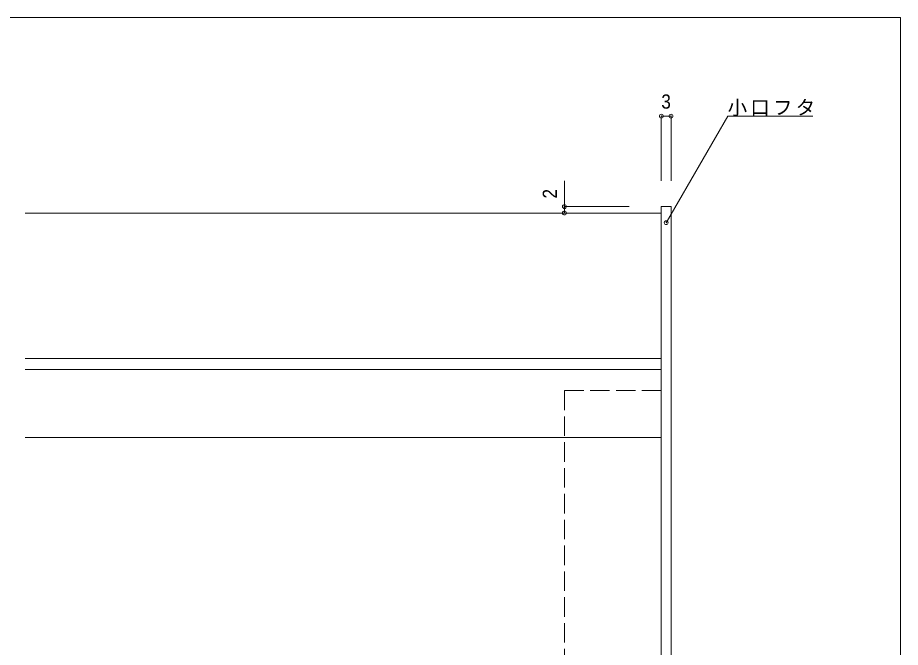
# Model space of a CAD drawing. Units: millimetres at full size, sheet at 1:2; details may follow other scales. Extents: x -282 to 282, y -195 to 195.
# Drawn here: x 8.7 to 282, y 0 to 195 of the extents above; entities that cross this region are included whole.
import ezdxf
from ezdxf.enums import TextEntityAlignment as Align

# ---------------------------------------------------------------- set-up
doc = ezdxf.new("R2010")
doc.units = ezdxf.units.MM
doc.header["$LTSCALE"] = 2
doc.header["$PDMODE"] = 32
doc.header["$PDSIZE"] = 1.2
doc.linetypes.add('DASHED3', pattern=[4, 3, -1])
for name, color, linetype, lineweight in [('4-0_ＫＢ製品', 2, 'Continuous', 9), ('4-3_寸法', 4, 'Continuous', 9), ('4-4_引出線字', 4, 'Continuous', 9), ('4-8_他製品', 7, 'DASHED3', 9), ('F-0_図面枠', 5, 'Continuous', 9)]:
    doc.layers.add(name, color=color, linetype=linetype, lineweight=lineweight)
doc.layers.add('4-5_文字', color=7, linetype='Continuous')
doc.styles.add('HGｺﾞｼｯｸM', font='')
doc.styles.get('HGｺﾞｼｯｸM').set_extended_font_data('HGｺﾞｼｯｸM')

msp = doc.modelspace()

# ---------------------------------------------------------------- linework, layer by layer
at = {"layer": '4-0_ＫＢ製品'}
for p, q in [((11, 134.5), (208, 134.5)), ((208, 136.5), (211, 136.5)), ((208, 136.5), (208, -109.5)), ((211, 136.5), (211, -109.5)), ((11, 89.5), (208, 89.5)), ((11, 86), (208, 86)), ((11, 65), (208, 65))]:
    msp.add_line(p, q, dxfattribs=at)
at = {"layer": '4-3_寸法'}
for p, q in [((208, 164.5), (208, 144.5)), ((208, 164.5), (211, 164.5)), ((211, 144.5), (211, 164.5)), ((178, 144.5), (178, 134.5)), ((178, 136.5), (198, 136.5)), ((178, 134.5), (198, 134.5))]:
    msp.add_line(p, q, dxfattribs=at)
for p in [(208, 164.5), (211, 164.5), (178, 136.5), (178, 134.5)]:
    msp.add_point(p, dxfattribs=at)
at = {"layer": '4-4_引出線字'}
for p in [(209.5, 131.5), (254.921, 164.5)]:
    msp.add_line(p, (228.553, 164.5), dxfattribs=at)
msp.add_point((209.5, 131.5), dxfattribs=at)
at = {"layer": '4-8_他製品'}
for q in [(178, -70.5), (208, 79.5)]:
    msp.add_line((178, 79.5), q, dxfattribs=at)
at = {"layer": 'F-0_図面枠'}
for p, q in [((-282, 195), (282, 195)), ((282, 195), (282, -195))]:
    msp.add_line(p, q, dxfattribs=at)

# ---------------------------------------------------------------- texts
at = {"layer": '4-3_寸法', "color": 7, "style": 'HGｺﾞｼｯｸM', "width": 0.9}
msp.add_text('3', height=4.399, dxfattribs=at).set_placement((208, 165.5), align=Align.BOTTOM_LEFT)
msp.add_text('2', height=4.399, rotation=90, dxfattribs=at).set_placement((177, 139), align=Align.BOTTOM_LEFT)
at = {"layer": '4-5_文字', "insert": (228.553, 164.5), "char_height": 4.399, "attachment_point": 7, "style": 'HGｺﾞｼｯｸM'}
msp.add_mtext('\\T1.17;小口フタ', dxfattribs=at)

doc.saveas('drawing.dxf')
